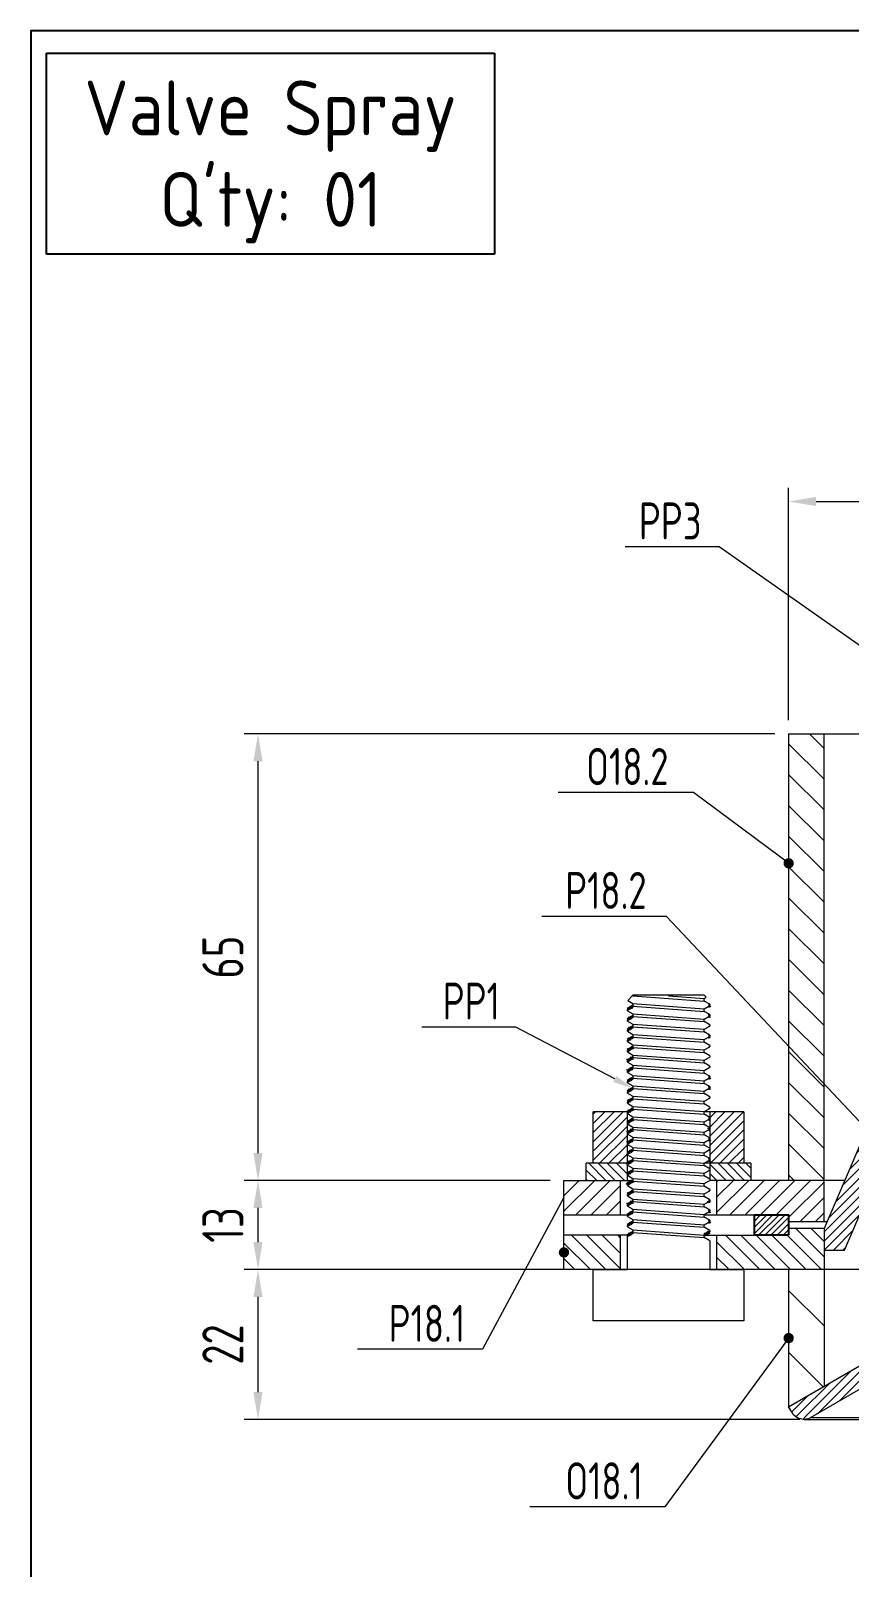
# Model space of a CAD drawing. Header units: millimetres. Extents: x -46397 to 283259, y -8690 to 23983.
# Drawn here: x 184982.5 to 185101.8, y -1427.6 to -1203.5 of the extents above; entities that cross this region are included whole.
import ezdxf
from ezdxf import colors
from ezdxf.entities.mleader import LeaderData, LeaderLine
from ezdxf.math import Vec2, Vec3

# ---------------------------------------------------------------- set-up
doc = ezdxf.new("R2010")
doc.units = ezdxf.units.MM
doc.layers.get('Defpoints').update_dxf_attribs({"lineweight": 0})
for name, color, linetype, lineweight in [('4.KICH THUOC', 3, 'Continuous', 9), ('AM_0', 7, 'Continuous', 50), ('Dtext', 255, 'Continuous', 20), ('mD_HATCH', 8, 'Continuous', 0)]:
    doc.layers.add(name, color=color, linetype=linetype, lineweight=lineweight)
doc.layers.add('DIM', color=8, linetype='Continuous')
doc.styles.add('Chu va so', font='arial.ttf')
doc.styles.add('GHI CHÚ 1', font='isocp_IV25.ttf', dxfattribs={"width": 0.8})
doc.styles.get("Standard").update_dxf_attribs({"font": 'isocp.shx', "width": 0.8})
doc.styles.add('TCVN', font='arial.ttf')
doc.dimstyles.new('1-30SCALE', dxfattribs={"dimtxt": 75, "dimasz": 75, "dimexe": 37.5, "dimexo": 30, "dimgap": 30, "dimtad": 1, "dimtoh": 1, "dimdec": 0, "dimdsep": 46, "dimtxsty": 'GHI CHÚ 1', "dimcen": 0.09, "dimclrd": 256, "dimclre": 256, "dimclrt": 2, "dimadec": 0, "dimazin": 0, "dimtfac": 1, "dimtdec": 0, "dimtofl": 0, "dimtmove": 0, "dimatfit": 3, "dimfxl": 1, "dimlwd": 0, "dimlwe": 0, "dimarcsym": 0})
pattern_1 = [(45, (96231.9705, 239620.679), (-0.673519209, 0.673519209), [])]
pattern_2 = [(135, (-55304.2998, -89971.5617), (-0.673519209, -0.673519209), [])]
pattern_3 = [(45, (-55304.2998, -89971.5617), (-0.673519209, 0.673519209), [])]
pattern_4 = [(135, (-55304.2998, -89971.5617), (-1.122532015, -1.122532015), [])]
pattern_5 = [(45, (-55304.2998, -89971.5617), (-1.122532015, 1.122532015), [])]

# ---------------------------------------------------------------- blocks, each defined once
blk = doc.blocks.new('*D964')
at = {"layer": 'Defpoints', "color": 0, "transparency": 16777216}
for p in [(185015.61, -1384.15), (185100.68, -1384.15, 1.05), (185096.59, -1406.01, 1.05)]:
    blk.add_point(p, dxfattribs=at)
at = {"layer": 'DIM', "linetype": 'Continuous', "lineweight": 0, "transparency": 16777216}
for p, q in [((185098.68, -1384.15), (185013.61, -1384.15)), ((185015.61, -1402.01), (185015.61, -1388.15)), ((185094.59, -1406.01), (185013.61, -1406.01))]:
    blk.add_line(p, q, dxfattribs=at)
at = {"layer": 'DIM', "transparency": 16777216}
for points in [[(185014.94, -1388.15), (185016.27, -1388.15), (185015.61, -1384.15)], [(185014.94, -1402.01), (185016.27, -1402.01), (185015.61, -1406.01)]]:
    blk.add_solid(points, dxfattribs=at)
at = {"layer": 'DIM', "color": 2, "transparency": 16777216, "insert": (185010.49, -1395.08), "char_height": 6, "attachment_point": 5, "rotation": 90, "style": 'GHI CHÚ 1'}
blk.add_mtext('22', dxfattribs=at)
blk = doc.blocks.new('*D965')
at = {"layer": 'Defpoints', "color": 0, "transparency": 16777216}
for p in [(185015.61, -1371.15), (185060.2, -1371.15, 1.05), (185100.68, -1384.15, 1.05)]:
    blk.add_point(p, dxfattribs=at)
at = {"layer": 'DIM', "linetype": 'Continuous', "lineweight": 0, "transparency": 16777216}
for p, q in [((185058.2, -1371.15), (185013.61, -1371.15)), ((185015.61, -1380.15), (185015.61, -1375.15)), ((185098.68, -1384.15), (185013.61, -1384.15))]:
    blk.add_line(p, q, dxfattribs=at)
at = {"layer": 'DIM', "transparency": 16777216}
for points in [[(185014.94, -1375.15), (185016.27, -1375.15), (185015.61, -1371.15)], [(185014.94, -1380.15), (185016.27, -1380.15), (185015.61, -1384.15)]]:
    blk.add_solid(points, dxfattribs=at)
at = {"layer": 'DIM', "color": 2, "transparency": 16777216, "insert": (185010.49, -1377.65), "char_height": 6, "attachment_point": 5, "rotation": 90, "style": 'GHI CHÚ 1'}
blk.add_mtext('13', dxfattribs=at)
blk = doc.blocks.new('*D966')
at = {"layer": 'Defpoints', "color": 0, "transparency": 16777216}
for p in [(185015.61, -1306.01), (185092.95, -1306.01, 1.05), (185060.2, -1371.15, 1.05)]:
    blk.add_point(p, dxfattribs=at)
at = {"layer": 'DIM', "linetype": 'Continuous', "lineweight": 0, "transparency": 16777216}
for p, q in [((185090.95, -1306.01), (185013.61, -1306.01)), ((185015.61, -1367.15), (185015.61, -1310.01)), ((185058.2, -1371.15), (185013.61, -1371.15))]:
    blk.add_line(p, q, dxfattribs=at)
at = {"layer": 'DIM', "transparency": 16777216}
for points in [[(185014.94, -1310.01), (185016.27, -1310.01), (185015.61, -1306.01)], [(185014.94, -1367.15), (185016.27, -1367.15), (185015.61, -1371.15)]]:
    blk.add_solid(points, dxfattribs=at)
at = {"layer": 'DIM', "color": 2, "transparency": 16777216, "insert": (185010.48, -1338.58), "char_height": 6, "attachment_point": 5, "rotation": 90, "style": 'GHI CHÚ 1'}
blk.add_mtext('65', dxfattribs=at)
blk = doc.blocks.new('*D970')
at = {"layer": 'Defpoints', "color": 0, "transparency": 16777216}
for p in [(185129.45, -1272.12), (185129.45, -1288.27, 1.05), (185092.95, -1306.01, 1.05)]:
    blk.add_point(p, dxfattribs=at)
at = {"layer": 'DIM', "linetype": 'Continuous', "lineweight": 0, "transparency": 16777216}
for p, q in [((185092.95, -1304.01), (185092.95, -1270.12)), ((185129.45, -1286.27), (185129.45, -1270.12)), ((185096.95, -1272.12), (185125.45, -1272.12))]:
    blk.add_line(p, q, dxfattribs=at)
at = {"layer": 'DIM', "transparency": 16777216}
for points in [[(185096.95, -1271.45), (185096.95, -1272.79), (185092.95, -1272.12)], [(185125.45, -1271.45), (185125.45, -1272.79), (185129.45, -1272.12)]]:
    blk.add_solid(points, dxfattribs=at)
at = {"layer": 'DIM', "color": 2, "transparency": 16777216, "insert": (185111.2, -1267), "char_height": 6, "attachment_point": 5, "style": 'GHI CHÚ 1'}
blk.add_mtext('38', dxfattribs=at)
blk = doc.blocks.new('_Dot')
at = {"color": 0, "linetype": 'ByBlock', "lineweight": -2}
blk.add_line((-0.5, 0), (-1, 0), dxfattribs=at)
at = {"color": 0, "linetype": 'ByBlock', "const_width": 0.5}
blk.add_lwpolyline([(-0.25, 0, 1), (0.25, 0, 1)], format="xyb", close=True, dxfattribs=at)
blk = doc.blocks.new('*U1827')
at = {"lineweight": 25}
for points in [[(0, 0), (1025.22, 0), (1025.22, 671.58), (0, 671.58)], [(0, 0), (775.17, 0), (775.17, 671.58), (0, 671.58)]]:
    blk.add_lwpolyline(points, close=True, dxfattribs=at)
at = {"layer": 'Dtext', "ltscale": 0.1}
for tag, p, height, style in [('REV_3', (781.77, 252.24), 4.47, 'TCVN'), ('FOR_APPROVAL3', (826.43, 251.93, -0.04), 5.36, 'TCVN'), ('REV_2', (781.77, 235.57), 4.47, 'TCVN'), ('FOR_APPROVAL2', (826.43, 235.26, -0.04), 5.36, 'TCVN'), ('REV_1', (781.77, 218.9), 4.47, 'TCVN'), ('FOR_APPROVAL1', (826.43, 218.59, -0.04), 5.36, 'TCVN'), ('NGUOI_VE', (874.01, 202, -0.04), 5.36, 'TCVN'), ('NGUOI_KIEM_2', (921.36, 202, -0.04), 5.36, 'TCVN'), ('NGUOI_DUYET', (978.56, 202, -0.04), 5.36, 'TCVN'), ('REV_0', (781.77, 202.23), 4.47, 'TCVN'), ('1.1_A4', (981.42, 10.17, -0.04), 5.36, 'Chu va so'), ('A4_A4', (999.25, 10.17, -0.04), 5.36, 'Chu va so'), ('REV.', (1013.94, 10.17, -0.04), 5.36, 'Chu va so')]:
    blk.add_attdef(tag, p, '', height=height, dxfattribs=dict(at, style=style))
for tag, p, height, style, width in [('NGAY_REV03', (793.09, 251.93, -0.04), 4.64, 'TCVN', 0.95), ('NGAY_REV02', (793.09, 235.26, -0.04), 4.64, 'TCVN', 0.95), ('NGAY_REV01', (793.09, 218.59, -0.04), 4.64, 'TCVN', 0.95), ('NGAY_REV0', (793.09, 201.92, -0.04), 4.64, 'TCVN', 0.95), ('DWD.NO', (792.68, 4.35, -0.04), 7.14, 'Chu va so', 0.85)]:
    blk.add_attdef(tag, p, '', height=height, dxfattribs=dict(at, style=style, width=width))
at = {"layer": 'Dtext', "lineweight": 25, "ltscale": 0.1, "style": 'Chu va so'}
for tag, p, height in [('PROJECT_CODE', (844.31, 83.95), 10.72), ('TITLE1', (797.9, 64.02, -0.04), 7.14), ('TITLE2', (797.9, 47.22, -0.04), 7.14), ('TITLE3', (797.9, 30.55, -0.04), 7.14)]:
    blk.add_attdef(tag, p, '', height=height, dxfattribs=at)

msp = doc.modelspace()

# ---------------------------------------------------------------- hatches: boundary and pattern name
at = {"layer": 'mD_HATCH'}
h = msp.add_hatch(dxfattribs=at)
h.set_pattern_fill('ANSI31', color=256, angle=-90, style=0)
h.set_pattern_definition([(315, (96231.9705, 239620.679), (2.24506403, 2.24506403), [])])
h.paths.add_polyline_path([(185098.11, -1306.01), (185092.95, -1306.01), (185092.95, -1371.15), (185098.11, -1371.15)])
h = msp.add_hatch(dxfattribs=at)
h.set_pattern_fill('ANSI31', color=256, scale=0.3, style=0)
h.set_pattern_definition(pattern_1)
h.paths.add_polyline_path([(185108.38, -1354.15), (185098.11, -1378.15), (185098.11, -1381.3), (185101.11, -1381.3), (185111.45, -1357.15), (185111.45, -1354.15)], flags=0)
h = msp.add_hatch(dxfattribs=at)
h.set_pattern_fill('ANSI31', color=256, scale=0.3, style=0)
h.set_pattern_definition(pattern_3)
h.paths.add_polyline_path([(185069.45, -1368.65), (185064.48, -1368.65), (185064.48, -1361.15), (185069.45, -1361.15)], flags=0)
h = msp.add_hatch(dxfattribs=at)
h.set_pattern_fill('ANSI31', color=256, scale=0.3, style=0)
h.set_pattern_definition(pattern_3)
h.paths.add_polyline_path([(185081.45, -1361.15), (185086.42, -1361.15), (185086.42, -1368.65), (185081.45, -1368.65)], flags=0)
h = msp.add_hatch(dxfattribs=at)
h.set_pattern_fill('ANSI31', color=256, scale=0.3, angle=90, style=0)
h.set_pattern_definition(pattern_2)
h.paths.add_polyline_path([(185069.45, -1371.15), (185063.45, -1371.15), (185063.45, -1368.65), (185069.45, -1368.65)], flags=0)
h = msp.add_hatch(dxfattribs=at)
h.set_pattern_fill('ANSI31', color=256, scale=0.3, angle=90, style=0)
h.set_pattern_definition(pattern_2)
h.paths.add_polyline_path([(185081.45, -1368.65), (185087.45, -1368.65), (185087.45, -1371.15), (185081.45, -1371.15)], flags=0)
h = msp.add_hatch(dxfattribs=at)
h.set_pattern_fill('ANSI31', color=256, scale=0.5, style=0)
h.set_pattern_definition(pattern_5)
h.paths.add_polyline_path([(185068.45, -1376.15), (185060.2, -1376.15), (185060.2, -1371.15), (185068.45, -1371.15)], flags=0)
h = msp.add_hatch(dxfattribs=at)
h.set_pattern_fill('ANSI31', color=256, scale=0.5, style=0)
h.set_pattern_definition(pattern_5)
h.paths.add_polyline_path([(185082.45, -1376.15), (185082.45, -1371.15), (185098.11, -1371.15), (185098.11, -1377.15), (185092.95, -1377.15), (185092.95, -1376.15)], flags=0)
h = msp.add_hatch(dxfattribs=at)
h.set_pattern_fill('ANSI31', color=256, scale=0.5, angle=90, style=0)
h.set_pattern_definition(pattern_4)
h.paths.add_polyline_path([(185082.45, -1384.15), (185082.45, -1379.15), (185092.95, -1379.15), (185092.95, -1378.15), (185098.11, -1378.15), (185098.11, -1384.15)], flags=0)
h = msp.add_hatch(dxfattribs=at)
h.set_pattern_fill('ANSI31', color=256, scale=0.2, style=0)
h.set_pattern_definition([(45, (-55304.29976, -89971.5617), (-0.449012806, 0.449012806), [])])
h.paths.add_polyline_path([(185092.95, -1379.15), (185087.95, -1379.15), (185087.95, -1376.15), (185092.95, -1376.15)], flags=0)
h = msp.add_hatch(dxfattribs=at)
h.set_pattern_fill('ANSI31', color=256, scale=0.5, angle=90, style=0)
h.set_pattern_definition(pattern_4)
h.paths.add_polyline_path([(185068.45, -1384.15), (185060.2, -1384.15), (185060.2, -1379.15), (185068.45, -1379.15)], flags=0)
h = msp.add_hatch(dxfattribs=at)
h.set_pattern_fill('ANSI31', color=256, scale=2, angle=-90, style=0)
h.set_pattern_definition([(315, (184662.1086, -839.6237), (4.49013, 4.49013), [])])
h.paths.add_polyline_path([(185098.11, -1401.17), (185098.11, -1384.15), (185092.95, -1384.15), (185092.95, -1404.15)], flags=0)
h = msp.add_hatch(dxfattribs=at)
h.set_pattern_fill('ANSI31', color=256, scale=0.3, style=0)
h.set_pattern_definition(pattern_1)
edge = h.paths.add_edge_path()
edge.add_line((185135.95, -1393.01), (185140.66, -1393.01))
edge.add_line((185140.66, -1393.01), (185162.72, -1405.74))
edge.add_arc((185163.72, -1404.01), 2, 240, 330)
edge.add_line((185165.45, -1405.01), (185165.95, -1404.15))
edge.add_line((185165.95, -1404.15), (185141.47, -1390.01))
edge.add_line((185141.47, -1390.01), (185135.95, -1390.01))
edge.add_line((185135.95, -1390.01), (185135.95, -1393.01))
edge = h.paths.add_edge_path()
edge.add_line((185122.95, -1393.01), (185118.23, -1393.01))
edge.add_line((185118.23, -1393.01), (185096.18, -1405.74))
edge.add_arc((185095.18, -1404.01), 2, 210, 300, ccw=False)
edge.add_line((185093.45, -1405.01), (185092.95, -1404.15))
edge.add_line((185092.95, -1404.15), (185117.43, -1390.01))
edge.add_line((185117.43, -1390.01), (185122.95, -1390.01))
edge.add_line((185122.95, -1390.01), (185122.95, -1393.01))

# ---------------------------------------------------------------- linework, layer by layer
at = {"color": 7, "linetype": 'Continuous', "lineweight": 0}
for p, q in [((185069.45, -1368.65, -3.26), (185064.48, -1368.65, -3.26)), ((185092.95, -1377.15, -3.26), (185092.95, -1376.15, -3.26)), ((185092.95, -1379.15, -3.26), (185092.95, -1378.15, -3.26)), ((185064.48, -1384.15, -3.26), (185069.45, -1384.15, -3.26)), ((185081.45, -1384.15, -3.26), (185086.42, -1384.15, -3.26))]:
    msp.add_line(p, q, dxfattribs=at)
at = {"color": 2, "linetype": 'Continuous', "lineweight": 0}
for p, q in [((185095.18, -1406.01, -3.26), (185163.72, -1406.01, -3.26)), ((185096.18, -1405.74, -3.26), (185162.72, -1405.74, -3.26))]:
    msp.add_line(p, q, dxfattribs=at)
at = {"color": 6, "linetype": 'Continuous', "lineweight": 25, "elevation": -3.26}
msp.add_lwpolyline([(185092.95, -1379.15), (185087.95, -1379.15), (185087.95, -1376.15), (185092.95, -1376.15)], close=True, dxfattribs=at)
at = {"layer": 'AM_0', "color": 3, "lineweight": 18}
for p, q in [((185092.95, -1306.01, -3.26), (185092.95, -1371.15, -3.26)), ((185092.95, -1306.01, -3.26), (185165.95, -1306.01, -3.26)), ((185098.11, -1377.15, -3.26), (185098.11, -1306.01, -3.26)), ((185070.26, -1344.15, -3.26), (185069.49, -1344.92, -3.26)), ((185080.64, -1344.15, -3.26), (185070.26, -1344.15, -3.26)), ((185080.64, -1344.15, -3.26), (185080.93, -1344.44, -3.26)), ((185080.64, -1344.61, -3.26), (185080.93, -1344.44, -3.26)), ((185080.64, -1344.99, -3.26), (185080.64, -1344.61, -3.26)), ((185070.26, -1345.74, -3.26), (185069.45, -1346.21, -3.26)), ((185069.5, -1346.19, -3.26), (185069.45, -1346.21, -3.26)), ((185069.45, -1346.4, -3.26), (185069.45, -1346.21, -3.26)), ((185069.45, -1346.4, -3.26), (185070.26, -1346.86, -3.26)), ((185069.49, -1344.92, -3.26), (185070.26, -1345.36, -3.26)), ((185070.26, -1345.36, -3.26), (185070.26, -1345.74, -3.26)), ((185070.26, -1346.86, -3.26), (185070.26, -1347.24, -3.26)), ((185081.45, -1345.46, -3.26), (185080.64, -1344.99, -3.26)), ((185080.64, -1346.11, -3.26), (185081.45, -1345.65, -3.26)), ((185080.64, -1346.49, -3.26), (185080.64, -1346.11, -3.26)), ((185081.45, -1346.96, -3.26), (185080.64, -1346.49, -3.26)), ((185081.45, -1345.46, -3.26), (185081.45, -1345.65, -3.26)), ((185070.26, -1347.24, -3.26), (185069.45, -1347.71, -3.26)), ((185069.49, -1347.69, -3.26), (185069.45, -1347.71, -3.26)), ((185069.45, -1347.9, -3.26), (185069.45, -1347.71, -3.26)), ((185069.45, -1347.9, -3.26), (185070.26, -1348.36, -3.26)), ((185070.26, -1348.74, -3.26), (185069.45, -1349.21, -3.26)), ((185069.5, -1349.19, -3.26), (185069.45, -1349.21, -3.26)), ((185070.26, -1348.36, -3.26), (185070.26, -1348.74, -3.26)), ((185080.64, -1347.61, -3.26), (185081.45, -1347.15, -3.26)), ((185080.64, -1347.99, -3.26), (185080.64, -1347.61, -3.26)), ((185081.45, -1348.46, -3.26), (185080.64, -1347.99, -3.26)), ((185080.64, -1349.11, -3.26), (185081.45, -1348.65, -3.26)), ((185080.64, -1349.49, -3.26), (185080.64, -1349.11, -3.26)), ((185081.45, -1348.65, -3.26), (185081.27, -1348.7, -3.26)), ((185081.45, -1346.96, -3.26), (185081.45, -1347.15, -3.26)), ((185081.45, -1348.46, -3.26), (185081.45, -1348.65, -3.26)), ((185069.45, -1349.4, -3.26), (185069.45, -1349.21, -3.26)), ((185069.45, -1349.4, -3.26), (185070.26, -1349.86, -3.26)), ((185070.26, -1350.24, -3.26), (185069.45, -1350.71, -3.26)), ((185069.48, -1350.69, -3.26), (185069.45, -1350.71, -3.26)), ((185069.45, -1350.9, -3.26), (185069.45, -1350.71, -3.26)), ((185069.45, -1350.9, -3.26), (185070.26, -1351.36, -3.26)), ((185070.26, -1349.86, -3.26), (185070.26, -1350.24, -3.26)), ((185070.26, -1351.36, -3.26), (185070.26, -1351.74, -3.26)), ((185081.45, -1349.96, -3.26), (185080.64, -1349.49, -3.26)), ((185080.64, -1350.61, -3.26), (185081.45, -1350.15, -3.26)), ((185080.64, -1350.99, -3.26), (185080.64, -1350.61, -3.26)), ((185081.45, -1351.46, -3.26), (185080.64, -1350.99, -3.26)), ((185081.45, -1349.96, -3.26), (185081.45, -1350.15, -3.26)), ((185070.26, -1351.74, -3.26), (185069.45, -1352.21, -3.26)), ((185069.47, -1352.19, -3.26), (185069.45, -1352.21, -3.26)), ((185069.45, -1352.4, -3.26), (185069.45, -1352.21, -3.26)), ((185069.45, -1352.4, -3.26), (185070.26, -1352.86, -3.26)), ((185070.26, -1353.24, -3.26), (185069.45, -1353.71, -3.26)), ((185070.26, -1352.86, -3.26), (185070.26, -1353.24, -3.26)), ((185080.64, -1352.11, -3.26), (185081.45, -1351.65, -3.26)), ((185080.64, -1352.49, -3.26), (185080.64, -1352.11, -3.26)), ((185081.45, -1352.96, -3.26), (185080.64, -1352.49, -3.26)), ((185080.64, -1353.61, -3.26), (185081.45, -1353.15, -3.26)), ((185080.64, -1353.99, -3.26), (185080.64, -1353.61, -3.26)), ((185081.45, -1351.65, -3.26), (185081.26, -1351.7, -3.26)), ((185081.45, -1351.46, -3.26), (185081.45, -1351.65, -3.26)), ((185081.45, -1352.96, -3.26), (185081.45, -1353.15, -3.26)), ((185069.49, -1353.69, -3.26), (185069.45, -1353.71, -3.26)), ((185069.45, -1353.9, -3.26), (185069.45, -1353.71, -3.26)), ((185069.45, -1353.9, -3.26), (185070.26, -1354.36, -3.26)), ((185070.26, -1354.74, -3.26), (185069.45, -1355.21, -3.26)), ((185069.49, -1355.19, -3.26), (185069.45, -1355.21, -3.26)), ((185069.45, -1355.4, -3.26), (185069.45, -1355.21, -3.26)), ((185069.45, -1355.4, -3.26), (185070.26, -1355.86, -3.26)), ((185070.26, -1354.36, -3.26), (185070.26, -1354.74, -3.26)), ((185070.26, -1355.86, -3.26), (185070.26, -1356.24, -3.26)), ((185081.45, -1354.46, -3.26), (185080.64, -1353.99, -3.26)), ((185080.64, -1355.11, -3.26), (185081.45, -1354.65, -3.26)), ((185080.64, -1355.49, -3.26), (185080.64, -1355.11, -3.26)), ((185081.45, -1355.96, -3.26), (185080.64, -1355.49, -3.26)), ((185081.45, -1354.65, -3.26), (185081.3, -1354.7, -3.26)), ((185081.45, -1354.46, -3.26), (185081.45, -1354.65, -3.26)), ((185108.38, -1354.15, -3.26), (185098.11, -1378.15, -3.26)), ((185070.26, -1356.24, -3.26), (185069.45, -1356.71, -3.26)), ((185069.5, -1356.69, -3.26), (185069.45, -1356.71, -3.26)), ((185069.45, -1356.9, -3.26), (185069.45, -1356.71, -3.26)), ((185069.45, -1356.9, -3.26), (185070.26, -1357.36, -3.26)), ((185070.26, -1357.74, -3.26), (185069.45, -1358.21, -3.26)), ((185070.26, -1357.36, -3.26), (185070.26, -1357.74, -3.26)), ((185080.64, -1356.61, -3.26), (185081.45, -1356.15, -3.26)), ((185080.64, -1356.99, -3.26), (185080.64, -1356.61, -3.26)), ((185081.45, -1357.46, -3.26), (185080.64, -1356.99, -3.26)), ((185080.64, -1358.11, -3.26), (185081.45, -1357.65, -3.26)), ((185080.64, -1358.49, -3.26), (185080.64, -1358.11, -3.26)), ((185081.45, -1355.96, -3.26), (185081.45, -1356.15, -3.26)), ((185081.45, -1357.46, -3.26), (185081.45, -1357.65, -3.26)), ((185101.11, -1381.3, -3.26), (185111.45, -1357.15, -3.26)), ((185069.48, -1358.19, -3.26), (185069.45, -1358.21, -3.26)), ((185069.45, -1358.4, -3.26), (185069.45, -1358.21, -3.26)), ((185069.45, -1358.4, -3.26), (185070.26, -1358.86, -3.26)), ((185070.26, -1359.24, -3.26), (185069.45, -1359.71, -3.26)), ((185069.49, -1359.69, -3.26), (185069.45, -1359.71, -3.26)), ((185069.45, -1359.9, -3.26), (185069.45, -1359.71, -3.26)), ((185069.45, -1359.9, -3.26), (185070.26, -1360.36, -3.26)), ((185070.26, -1358.86, -3.26), (185070.26, -1359.24, -3.26)), ((185070.26, -1360.36, -3.26), (185070.26, -1360.74, -3.26)), ((185081.45, -1358.96, -3.26), (185080.64, -1358.49, -3.26)), ((185080.64, -1359.61, -3.26), (185081.45, -1359.15, -3.26)), ((185080.64, -1359.99, -3.26), (185080.64, -1359.61, -3.26)), ((185081.45, -1360.46, -3.26), (185080.64, -1359.99, -3.26)), ((185081.45, -1359.15, -3.26), (185081.28, -1359.2, -3.26)), ((185081.45, -1358.96, -3.26), (185081.45, -1359.15, -3.26)), ((185064.48, -1368.65, -3.26), (185064.48, -1361.15, -3.26)), ((185069.52, -1361.15, -3.26), (185064.48, -1361.15, -3.26)), ((185070.26, -1360.74, -3.26), (185069.45, -1361.21, -3.26)), ((185069.45, -1371.15, -3.26), (185069.45, -1361.15, -3.26)), ((185069.49, -1361.19, -3.26), (185069.45, -1361.21, -3.26)), ((185069.45, -1361.4, -3.26), (185070.26, -1361.86, -3.26)), ((185070.26, -1362.24, -3.26), (185069.45, -1362.71, -3.26)), ((185070.26, -1361.86, -3.26), (185070.26, -1362.24, -3.26)), ((185080.64, -1361.11, -3.26), (185081.45, -1360.65, -3.26)), ((185080.64, -1361.49, -3.26), (185080.64, -1361.11, -3.26)), ((185081.45, -1361.96, -3.26), (185080.64, -1361.49, -3.26)), ((185080.64, -1362.61, -3.26), (185081.45, -1362.15, -3.26)), ((185080.64, -1362.99, -3.26), (185080.64, -1362.61, -3.26)), ((185086.42, -1361.15, -3.26), (185080.69, -1361.15, -3.26)), ((185081.45, -1360.65, -3.26), (185081.29, -1360.7, -3.26)), ((185081.45, -1360.46, -3.26), (185081.45, -1360.65, -3.26)), ((185081.45, -1361.15, -3.26), (185081.45, -1371.15, -3.26)), ((185086.42, -1361.15, -3.26), (185086.42, -1368.65, -3.26)), ((185069.47, -1362.69, -3.26), (185069.45, -1362.71, -3.26)), ((185069.45, -1362.9, -3.26), (185070.26, -1363.36, -3.26)), ((185070.26, -1363.74, -3.26), (185069.45, -1364.21, -3.26)), ((185069.5, -1364.19, -3.26), (185069.45, -1364.21, -3.26)), ((185069.45, -1364.4, -3.26), (185070.26, -1364.86, -3.26)), ((185070.26, -1363.36, -3.26), (185070.26, -1363.74, -3.26)), ((185070.26, -1364.86, -3.26), (185070.26, -1365.24, -3.26)), ((185081.45, -1363.46, -3.26), (185080.64, -1362.99, -3.26)), ((185080.64, -1364.11, -3.26), (185081.45, -1363.65, -3.26)), ((185080.64, -1364.49, -3.26), (185080.64, -1364.11, -3.26)), ((185081.45, -1364.96, -3.26), (185080.64, -1364.49, -3.26)), ((185070.26, -1365.24, -3.26), (185069.45, -1365.71, -3.26)), ((185069.49, -1365.69, -3.26), (185069.45, -1365.71, -3.26)), ((185069.45, -1365.9, -3.26), (185070.26, -1366.36, -3.26)), ((185070.26, -1366.74, -3.26), (185069.45, -1367.21, -3.26)), ((185070.26, -1366.36, -3.26), (185070.26, -1366.74, -3.26)), ((185080.64, -1365.61, -3.26), (185081.45, -1365.15, -3.26)), ((185080.64, -1365.99, -3.26), (185080.64, -1365.61, -3.26)), ((185081.45, -1366.46, -3.26), (185080.64, -1365.99, -3.26)), ((185080.64, -1367.11, -3.26), (185081.45, -1366.65, -3.26)), ((185080.64, -1367.49, -3.26), (185080.64, -1367.11, -3.26)), ((185081.45, -1366.65, -3.26), (185081.29, -1366.7, -3.26)), ((185063.45, -1371.15, -3.26), (185063.45, -1368.65, -3.26)), ((185069.52, -1368.65, -3.26), (185063.45, -1368.65, -3.26)), ((185069.5, -1367.19, -3.26), (185069.45, -1367.21, -3.26)), ((185069.45, -1367.4, -3.26), (185070.26, -1367.86, -3.26)), ((185070.26, -1368.24, -3.26), (185069.45, -1368.71, -3.26)), ((185069.48, -1368.69, -3.26), (185069.45, -1368.71, -3.26)), ((185069.45, -1368.9, -3.26), (185070.26, -1369.36, -3.26)), ((185070.26, -1367.86, -3.26), (185070.26, -1368.24, -3.26)), ((185070.26, -1369.36, -3.26), (185070.26, -1369.74, -3.26)), ((185081.45, -1367.96, -3.26), (185080.64, -1367.49, -3.26)), ((185080.64, -1368.61, -3.26), (185081.45, -1368.15, -3.26)), ((185080.64, -1368.99, -3.26), (185080.64, -1368.61, -3.26)), ((185081.45, -1369.46, -3.26), (185080.64, -1368.99, -3.26)), ((185087.45, -1368.65, -3.26), (185080.69, -1368.65, -3.26)), ((185087.45, -1368.65, -3.26), (185087.45, -1371.15, -3.26)), ((185060.2, -1371.15, -3.26), (185070.22, -1371.15, -3.26)), ((185060.2, -1376.15, -3.26), (185060.2, -1371.15, -3.26)), ((185068.45, -1376.15, -3.26), (185068.45, -1371.15, -3.26)), ((185070.26, -1369.74, -3.26), (185069.45, -1370.21, -3.26)), ((185069.48, -1370.19, -3.26), (185069.45, -1370.21, -3.26)), ((185069.45, -1370.4, -3.26), (185070.26, -1370.86, -3.26)), ((185070.26, -1371.24, -3.26), (185069.45, -1371.71, -3.26)), ((185070.26, -1370.86, -3.26), (185070.26, -1371.24, -3.26)), ((185080.64, -1370.11, -3.26), (185081.45, -1369.65, -3.26)), ((185080.64, -1370.49, -3.26), (185080.64, -1370.11, -3.26)), ((185081.45, -1370.96, -3.26), (185080.64, -1370.49, -3.26)), ((185080.64, -1371.61, -3.26), (185081.45, -1371.15, -3.26)), ((185081.45, -1369.65, -3.26), (185081.26, -1369.7, -3.26)), ((185101.1, -1371.15, -3.26), (185081.45, -1371.15, -3.26)), ((185082.45, -1371.15, -3.26), (185082.45, -1376.15, -3.26)), ((185069.45, -1371.9, -3.26), (185069.45, -1371.71, -3.26)), ((185069.45, -1371.9, -3.26), (185070.26, -1372.36, -3.26)), ((185070.26, -1372.74, -3.26), (185069.45, -1373.21, -3.26)), ((185069.49, -1373.19, -3.26), (185069.45, -1373.21, -3.26)), ((185069.45, -1373.4, -3.26), (185069.45, -1373.21, -3.26)), ((185069.45, -1373.4, -3.26), (185070.26, -1373.86, -3.26)), ((185070.26, -1372.36, -3.26), (185070.26, -1372.74, -3.26)), ((185080.64, -1371.99, -3.26), (185080.64, -1371.61, -3.26)), ((185081.45, -1372.46, -3.26), (185080.64, -1371.99, -3.26)), ((185080.64, -1373.11, -3.26), (185081.45, -1372.65, -3.26)), ((185080.64, -1373.49, -3.26), (185080.64, -1373.11, -3.26)), ((185081.45, -1373.96, -3.26), (185080.64, -1373.49, -3.26)), ((185081.45, -1372.65, -3.26), (185081.29, -1372.7, -3.26)), ((185081.45, -1372.46, -3.26), (185081.45, -1372.65, -3.26)), ((185070.26, -1374.24, -3.26), (185069.45, -1374.71, -3.26)), ((185069.5, -1374.69, -3.26), (185069.45, -1374.71, -3.26)), ((185069.45, -1374.9, -3.26), (185069.45, -1374.71, -3.26)), ((185069.45, -1374.9, -3.26), (185070.26, -1375.36, -3.26)), ((185070.26, -1375.74, -3.26), (185069.45, -1376.21, -3.26)), ((185070.26, -1373.86, -3.26), (185070.26, -1374.24, -3.26)), ((185070.26, -1375.36, -3.26), (185070.26, -1375.74, -3.26)), ((185080.64, -1374.61, -3.26), (185081.45, -1374.15, -3.26)), ((185080.64, -1374.99, -3.26), (185080.64, -1374.61, -3.26)), ((185081.45, -1375.46, -3.26), (185080.64, -1374.99, -3.26)), ((185080.64, -1376.11, -3.26), (185081.45, -1375.65, -3.26)), ((185081.45, -1373.96, -3.26), (185081.45, -1374.15, -3.26)), ((185081.45, -1375.46, -3.26), (185081.45, -1375.65, -3.26)), ((185060.2, -1376.15, -3.26), (185069.54, -1376.15, -3.26)), ((185069.48, -1376.19, -3.26), (185069.45, -1376.21, -3.26)), ((185069.45, -1376.4, -3.26), (185069.45, -1376.21, -3.26)), ((185069.45, -1376.4, -3.26), (185070.26, -1376.86, -3.26)), ((185070.26, -1377.24, -3.26), (185069.45, -1377.71, -3.26)), ((185069.49, -1377.69, -3.26), (185069.45, -1377.71, -3.26)), ((185069.45, -1377.9, -3.26), (185069.45, -1377.71, -3.26)), ((185069.45, -1377.9, -3.26), (185070.26, -1378.36, -3.26)), ((185070.26, -1376.86, -3.26), (185070.26, -1377.24, -3.26)), ((185080.64, -1376.49, -3.26), (185080.64, -1376.11, -3.26)), ((185081.45, -1376.96, -3.26), (185080.64, -1376.49, -3.26)), ((185080.64, -1377.61, -3.26), (185081.45, -1377.15, -3.26)), ((185080.64, -1377.99, -3.26), (185080.64, -1377.61, -3.26)), ((185081.45, -1378.46, -3.26), (185080.64, -1377.99, -3.26)), ((185080.68, -1376.15, -3.26), (185092.95, -1376.15, -3.26)), ((185081.45, -1376.96, -3.26), (185081.45, -1377.15, -3.26)), ((185092.95, -1377.15, -3.26), (185098.54, -1377.15, -3.26)), ((185098.11, -1378.15, -3.26), (185092.95, -1378.15, -3.26)), ((185098.11, -1378.15, -3.26), (185098.11, -1401.17, -3.26)), ((185069.51, -1379.15, -3.26), (185060.2, -1379.15, -3.26)), ((185060.2, -1384.15, -3.26), (185060.2, -1379.15, -3.26)), ((185068.45, -1384.15, -3.26), (185068.45, -1379.15, -3.26)), ((185070.26, -1378.74, -3.26), (185069.45, -1379.21, -3.26)), ((185069.5, -1379.19, -3.26), (185069.45, -1379.21, -3.26)), ((185069.45, -1384.15, -3.26), (185069.45, -1379.21, -3.26)), ((185070.26, -1378.36, -3.26), (185070.26, -1378.74, -3.26)), ((185080.64, -1379.11, -3.26), (185081.45, -1378.65, -3.26)), ((185080.64, -1379.49, -3.26), (185080.64, -1379.11, -3.26)), ((185081.45, -1379.96, -3.26), (185080.64, -1379.49, -3.26)), ((185080.68, -1379.15, -3.26), (185092.95, -1379.15, -3.26)), ((185081.45, -1378.65, -3.26), (185081.41, -1378.66, -3.26)), ((185081.45, -1378.46, -3.26), (185081.45, -1378.65, -3.26)), ((185081.45, -1379.96, -3.26), (185081.45, -1384.15, -3.26)), ((185082.45, -1379.15, -3.26), (185082.45, -1384.15, -3.26)), ((185098.11, -1381.3, -3.26), (185101.11, -1381.3, -3.26)), ((185123.45, -1384.15, -3.26), (185060.2, -1384.15, -3.26)), ((185092.95, -1384.15, -3.26), (185092.95, -1404.15, -3.26))]:
    msp.add_line(p, q, dxfattribs=at)
at = {"layer": 'AM_0', "color": 251, "lineweight": 0}
for p, q in [((185070.26, -1344.24, -3.26), (185080.64, -1344.99, -3.26)), ((185075.45, -1344.24, -3.26), (185080.64, -1344.61, -3.26)), ((185070.26, -1345.36, -3.26), (185080.64, -1346.11, -3.26)), ((185070.26, -1345.74, -3.26), (185080.64, -1346.49, -3.26)), ((185070.26, -1346.86, -3.26), (185080.64, -1347.61, -3.26)), ((185070.26, -1347.24, -3.26), (185080.64, -1347.99, -3.26)), ((185070.26, -1348.36, -3.26), (185080.64, -1349.11, -3.26)), ((185070.26, -1348.74, -3.26), (185080.64, -1349.49, -3.26)), ((185070.26, -1349.86, -3.26), (185080.64, -1350.61, -3.26)), ((185070.26, -1350.24, -3.26), (185080.64, -1350.99, -3.26)), ((185070.26, -1351.36, -3.26), (185080.64, -1352.11, -3.26)), ((185070.26, -1351.74, -3.26), (185080.64, -1352.49, -3.26)), ((185070.26, -1352.86, -3.26), (185080.64, -1353.61, -3.26)), ((185070.26, -1353.24, -3.26), (185080.64, -1353.99, -3.26)), ((185070.26, -1354.36, -3.26), (185080.64, -1355.11, -3.26)), ((185070.26, -1354.74, -3.26), (185080.64, -1355.49, -3.26)), ((185070.26, -1355.86, -3.26), (185080.64, -1356.61, -3.26)), ((185070.26, -1356.24, -3.26), (185080.64, -1356.99, -3.26)), ((185070.26, -1357.36, -3.26), (185080.64, -1358.11, -3.26)), ((185070.26, -1357.74, -3.26), (185080.64, -1358.49, -3.26)), ((185070.26, -1358.86, -3.26), (185080.64, -1359.61, -3.26)), ((185070.26, -1359.24, -3.26), (185080.64, -1359.99, -3.26)), ((185070.26, -1360.36, -3.26), (185080.64, -1361.11, -3.26)), ((185070.26, -1360.74, -3.26), (185080.64, -1361.49, -3.26)), ((185070.26, -1361.86, -3.26), (185080.64, -1362.61, -3.26)), ((185070.26, -1362.24, -3.26), (185080.64, -1362.99, -3.26)), ((185070.26, -1363.36, -3.26), (185080.64, -1364.11, -3.26)), ((185070.26, -1363.74, -3.26), (185080.64, -1364.49, -3.26)), ((185070.26, -1364.86, -3.26), (185080.64, -1365.61, -3.26)), ((185070.26, -1365.24, -3.26), (185080.64, -1365.99, -3.26)), ((185070.26, -1366.36, -3.26), (185080.64, -1367.11, -3.26)), ((185070.26, -1366.74, -3.26), (185080.64, -1367.49, -3.26)), ((185070.26, -1367.86, -3.26), (185080.64, -1368.61, -3.26)), ((185070.26, -1368.24, -3.26), (185080.64, -1368.99, -3.26)), ((185070.26, -1369.36, -3.26), (185080.64, -1370.11, -3.26)), ((185070.26, -1369.74, -3.26), (185080.64, -1370.49, -3.26)), ((185070.26, -1370.86, -3.26), (185080.64, -1371.61, -3.26)), ((185070.26, -1371.24, -3.26), (185080.64, -1371.99, -3.26)), ((185070.26, -1372.36, -3.26), (185080.64, -1373.11, -3.26)), ((185070.26, -1372.74, -3.26), (185080.64, -1373.49, -3.26)), ((185070.26, -1373.86, -3.26), (185080.64, -1374.61, -3.26)), ((185070.26, -1374.24, -3.26), (185080.64, -1374.99, -3.26)), ((185070.26, -1375.36, -3.26), (185080.64, -1376.11, -3.26)), ((185070.26, -1375.74, -3.26), (185080.64, -1376.49, -3.26)), ((185070.26, -1376.86, -3.26), (185080.64, -1377.61, -3.26)), ((185070.26, -1377.24, -3.26), (185080.64, -1377.99, -3.26)), ((185070.26, -1378.36, -3.26), (185080.64, -1379.11, -3.26)), ((185070.26, -1378.74, -3.26), (185080.64, -1379.49, -3.26))]:
    msp.add_line(p, q, dxfattribs=at)
at = {"layer": 'AM_0', "color": 3, "lineweight": 18, "elevation": -3.26}
msp.add_lwpolyline([(185086.42, -1384.15), (185086.42, -1391.65), (185064.48, -1391.65), (185064.48, -1384.15)], dxfattribs=at)
at = {"layer": 'AM_0', "color": 2, "lineweight": 18, "elevation": -3.26}
msp.add_lwpolyline([(185122.95, -1393.01), (185118.23, -1393.01), (185096.18, -1405.74, -0.414214), (185093.45, -1405.01), (185092.95, -1404.15), (185117.43, -1390.01), (185122.95, -1390.01)], format="xyb", close=True, dxfattribs=at)
at = {"layer": 'AM_0', "color": 3}
for points, knots in [([(185069.46, -1346.19, -3.26), (185069.6, -1346.11, -3.26), (185069.86, -1345.96, -3.26), (185070.13, -1345.81, -3.26), (185070.26, -1345.73, -3.26)], [0, 0, 0, 0, 0.50939, 1, 1, 1, 1]), ([(185081.45, -1345.65, -3.26), (185081.44, -1345.66, -3.26), (185081.44, -1345.67, -3.26), (185081.31, -1345.69, -3.26), (185081.27, -1345.7, -3.26)], [0, 0, 0, 0, 0.709693, 1, 1, 1, 1]), ([(185069.46, -1347.69, -3.26), (185069.6, -1347.61, -3.26), (185069.86, -1347.46, -3.26), (185070.13, -1347.31, -3.26), (185070.26, -1347.23, -3.26)], [0, 0, 0, 0, 0.5093899, 1, 1, 1, 1]), ([(185069.46, -1349.19, -3.26), (185069.6, -1349.11, -3.26), (185069.86, -1348.96, -3.26), (185070.13, -1348.81, -3.26), (185070.26, -1348.73, -3.26)], [0, 0, 0, 0, 0.5093899, 1, 1, 1, 1]), ([(185081.45, -1347.15, -3.26), (185081.44, -1347.16, -3.26), (185081.43, -1347.17, -3.26), (185081.32, -1347.19, -3.26), (185081.28, -1347.2, -3.26)], [0, 0, 0, 0, 0.709971, 1, 1, 1, 1]), ([(185069.46, -1350.69, -3.26), (185069.6, -1350.61, -3.26), (185069.86, -1350.46, -3.26), (185070.13, -1350.31, -3.26), (185070.26, -1350.23, -3.26)], [0, 0, 0, 0, 0.50939, 1, 1, 1, 1]), ([(185081.45, -1350.15, -3.26), (185081.44, -1350.16, -3.26), (185081.44, -1350.18, -3.26), (185081.3, -1350.2, -3.26), (185081.29, -1350.2, -3.26)], [0, 0, 0, 0, 0.9454322, 1, 1, 1, 1]), ([(185069.46, -1352.19, -3.26), (185069.6, -1352.11, -3.26), (185069.86, -1351.96, -3.26), (185070.13, -1351.81, -3.26), (185070.26, -1351.73, -3.26)], [0, 0, 0, 0, 0.5093899, 1, 1, 1, 1]), ([(185069.46, -1353.69, -3.26), (185069.6, -1353.61, -3.26), (185069.86, -1353.46, -3.26), (185070.13, -1353.31, -3.26), (185070.26, -1353.23, -3.26)], [0, 0, 0, 0, 0.5093899, 1, 1, 1, 1]), ([(185069.46, -1355.19, -3.26), (185069.6, -1355.11, -3.26), (185069.86, -1354.96, -3.26), (185070.13, -1354.81, -3.26), (185070.26, -1354.73, -3.26)], [0, 0, 0, 0, 0.50939, 1, 1, 1, 1]), ([(185069.46, -1356.69, -3.26), (185069.6, -1356.61, -3.26), (185069.86, -1356.46, -3.26), (185070.13, -1356.31, -3.26), (185070.26, -1356.23, -3.26)], [0, 0, 0, 0, 0.50939, 1, 1, 1, 1]), ([(185069.46, -1358.19, -3.26), (185069.6, -1358.11, -3.26), (185069.86, -1357.96, -3.26), (185070.13, -1357.81, -3.26), (185070.26, -1357.73, -3.26)], [0, 0, 0, 0, 0.50939, 1, 1, 1, 1]), ([(185081.45, -1357.65, -3.26), (185081.44, -1357.66, -3.26), (185081.43, -1357.68, -3.26), (185081.31, -1357.69, -3.26), (185081.28, -1357.7, -3.26)], [0, 0, 0, 0, 0.805653, 1, 1, 1, 1]), ([(185081.45, -1356.15, -3.26), (185081.44, -1356.16, -3.26), (185081.44, -1356.18, -3.26), (185081.3, -1356.2, -3.26), (185081.29, -1356.2, -3.26)], [0, 0, 0, 0, 0.901765, 1, 1, 1, 1]), ([(185069.46, -1359.69, -3.26), (185069.6, -1359.61, -3.26), (185069.86, -1359.46, -3.26), (185070.13, -1359.31, -3.26), (185070.26, -1359.23, -3.26)], [0, 0, 0, 0, 0.50939, 1, 1, 1, 1]), ([(185069.46, -1361.19, -3.26), (185069.6, -1361.11, -3.26), (185069.86, -1360.96, -3.26), (185070.13, -1360.81, -3.26), (185070.26, -1360.73, -3.26)], [0, 0, 0, 0, 0.50939, 1, 1, 1, 1]), ([(185069.46, -1362.69, -3.26), (185069.6, -1362.61, -3.26), (185069.86, -1362.46, -3.26), (185070.13, -1362.31, -3.26), (185070.26, -1362.23, -3.26)], [0, 0, 0, 0, 0.50939, 1, 1, 1, 1]), ([(185081.45, -1362.15, -3.26), (185081.44, -1362.16, -3.26), (185081.44, -1362.18, -3.26), (185081.3, -1362.2, -3.26), (185081.29, -1362.2, -3.26)], [0, 0, 0, 0, 0.930874, 1, 1, 1, 1]), ([(185069.46, -1364.19, -3.26), (185069.6, -1364.11, -3.26), (185069.86, -1363.96, -3.26), (185070.13, -1363.81, -3.26), (185070.26, -1363.73, -3.26)], [0, 0, 0, 0, 0.50939, 1, 1, 1, 1]), ([(185081.45, -1363.65, -3.26), (185081.44, -1363.66, -3.26), (185081.44, -1363.67, -3.26), (185081.31, -1363.69, -3.26), (185081.27, -1363.7, -3.26)], [0, 0, 0, 0, 0.623562, 1, 1, 1, 1]), ([(185069.46, -1365.69, -3.26), (185069.6, -1365.61, -3.26), (185069.86, -1365.46, -3.26), (185070.13, -1365.31, -3.26), (185070.26, -1365.23, -3.26)], [0, 0, 0, 0, 0.50939, 1, 1, 1, 1]), ([(185069.46, -1367.19, -3.26), (185069.6, -1367.11, -3.26), (185069.86, -1366.96, -3.26), (185070.13, -1366.81, -3.26), (185070.26, -1366.73, -3.26)], [0, 0, 0, 0, 0.50939, 1, 1, 1, 1]), ([(185081.45, -1365.15, -3.26), (185081.44, -1365.16, -3.26), (185081.43, -1365.17, -3.26), (185081.32, -1365.19, -3.26), (185081.28, -1365.2, -3.26)], [0, 0, 0, 0, 0.66689, 1, 1, 1, 1]), ([(185069.46, -1368.69, -3.26), (185069.6, -1368.61, -3.26), (185069.86, -1368.46, -3.26), (185070.13, -1368.31, -3.26), (185070.26, -1368.23, -3.26)], [0, 0, 0, 0, 0.50939, 1, 1, 1, 1]), ([(185081.45, -1368.15, -3.26), (185081.44, -1368.16, -3.26), (185081.44, -1368.18, -3.26), (185081.3, -1368.2, -3.26), (185081.29, -1368.2, -3.26)], [0, 0, 0, 0, 0.901812, 1, 1, 1, 1]), ([(185069.46, -1370.19, -3.26), (185069.6, -1370.11, -3.26), (185069.86, -1369.96, -3.26), (185070.13, -1369.81, -3.26), (185070.26, -1369.73, -3.26)], [0, 0, 0, 0, 0.50939, 1, 1, 1, 1]), ([(185069.46, -1371.69, -3.26), (185069.6, -1371.61, -3.26), (185069.86, -1371.46, -3.26), (185070.13, -1371.31, -3.26), (185070.26, -1371.23, -3.26)], [0, 0, 0, 0, 0.50939, 1, 1, 1, 1]), ([(185069.49, -1371.69, -3.26), (185069.47, -1371.7, -3.26), (185069.45, -1371.7, -3.26), (185069.45, -1371.71, -3.26), (185069.45, -1371.71, -3.26)], [0, 0, 0, 0, 0.98327, 1, 1, 1, 1]), ([(185069.46, -1373.19, -3.26), (185069.6, -1373.11, -3.26), (185069.86, -1372.96, -3.26), (185070.13, -1372.81, -3.26), (185070.26, -1372.73, -3.26)], [0, 0, 0, 0, 0.50939, 1, 1, 1, 1]), ([(185069.46, -1374.69, -3.26), (185069.6, -1374.61, -3.26), (185069.86, -1374.46, -3.26), (185070.13, -1374.31, -3.26), (185070.26, -1374.23, -3.26)], [0, 0, 0, 0, 0.50939, 1, 1, 1, 1]), ([(185069.46, -1376.19, -3.26), (185069.6, -1376.11, -3.26), (185069.86, -1375.96, -3.26), (185070.13, -1375.81, -3.26), (185070.26, -1375.73, -3.26)], [0, 0, 0, 0, 0.50939, 1, 1, 1, 1]), ([(185081.45, -1375.65, -3.26), (185081.44, -1375.66, -3.26), (185081.43, -1375.68, -3.26), (185081.31, -1375.69, -3.26), (185081.28, -1375.7, -3.26)], [0, 0, 0, 0, 0.762419, 1, 1, 1, 1]), ([(185081.45, -1374.15, -3.26), (185081.44, -1374.16, -3.26), (185081.44, -1374.18, -3.26), (185081.3, -1374.2, -3.26), (185081.29, -1374.2, -3.26)], [0, 0, 0, 0, 0.911492, 1, 1, 1, 1]), ([(185069.46, -1377.69, -3.26), (185069.6, -1377.61, -3.26), (185069.86, -1377.46, -3.26), (185070.13, -1377.31, -3.26), (185070.26, -1377.23, -3.26)], [0, 0, 0, 0, 0.50939, 1, 1, 1, 1]), ([(185081.45, -1377.15, -3.26), (185081.44, -1377.16, -3.26), (185081.43, -1377.18, -3.26), (185081.31, -1377.19, -3.26), (185081.28, -1377.2, -3.26)], [0, 0, 0, 0, 0.799146, 1, 1, 1, 1]), ([(185069.46, -1379.19, -3.26), (185069.6, -1379.11, -3.26), (185069.86, -1378.96, -3.26), (185070.13, -1378.81, -3.26), (185070.26, -1378.73, -3.26)], [0, 0, 0, 0, 0.50939, 1, 1, 1, 1]), ([(185081.43, -1378.66, -3.26), (185081.3, -1378.74, -3.26), (185081.03, -1378.9, -3.26), (185080.76, -1379.05, -3.26), (185080.62, -1379.13, -3.26)], [0, 0, 0, 0, 0.4963, 1, 1, 1, 1])]:
    msp.add_open_spline(points, degree=3, knots=knots, dxfattribs=at)

# ---------------------------------------------------------------- texts
at = {"color": 7, "insert": (184988.8, -1210.71, -0.15), "char_height": 8, "attachment_point": 1, "style": 'TCVN', "bg_fill": 16, "box_fill_scale": 1.5, "bg_fill_color": 256, "bg_fill_transparency": 0}
msp.add_mtext_dynamic_manual_height_columns("\\pxqc,t9;{\\Fisocp|c0;\\C3;Valve Spray\\P\\ptz;Q'ty: 01}", width=57.28, gutter_width=659.27, heights=[0], dxfattribs=at)

# ---------------------------------------------------------------- dimensions: what is measured, and where the dimension line sits
at = {"layer": 'DIM'}
dim = msp.add_linear_dim(base=(185129.45, -1272.12, -4.31), p1=(185092.95, -1306.01, -3.26), p2=(185129.45, -1288.27, -3.26), text='38', dimstyle='1-30SCALE', override={"dimtxt": 6, "dimasz": 4, "dimexe": 2, "dimexo": 2, "dimgap": 2, "dimtmove": 1}, dxfattribs=at)
dim.commit()
dim.dimension.update_dxf_attribs({"geometry": '*D970', "text_midpoint": (185111.2, -1267, -4.31)})
for base, p1, p2, picture, middle in [((185015.61, -1306.01, -4.31), (185060.2, -1371.15, -3.26), (185092.95, -1306.01, -3.26), '*D966', (185010.48, -1338.58, -4.31)), ((185015.61, -1371.15, -4.31), (185100.68, -1384.15, -3.26), (185060.2, -1371.15, -3.26), '*D965', (185010.49, -1377.65, -4.31)), ((185015.61, -1384.15, -4.31), (185096.59, -1406.01, -3.26), (185100.68, -1384.15, -3.26), '*D964', (185010.49, -1395.08, -4.31))]:
    dim = msp.add_linear_dim(base=base, p1=p1, p2=p2, angle=90, dimstyle='1-30SCALE', override={"dimtxt": 6, "dimasz": 4, "dimexe": 2, "dimexo": 2, "dimgap": 2, "dimtmove": 1}, dxfattribs=at)
    dim.commit()
    dim.dimension.update_dxf_attribs({"geometry": picture, "text_midpoint": middle})

# ---------------------------------------------------------------- leaders
at = {"layer": '4.KICH THUOC', "color": 1, "ltscale": 5}
ml = msp.add_multileader_mtext('Standard', dxfattribs=at)
ml.set_content('PP3', color=1)
ml.set_leader_properties(color=3, lineweight=9)
ml.build(insert=Vec2(0, 0))
ml.multileader.update_dxf_attribs({"has_dogleg": 0, "text_left_attachment_type": 5, "text_right_attachment_type": 6, "dogleg_length": 0.125, "arrow_head_size": 3, "scale": 300})
ctx = ml.context
ctx.base_point, ctx.scale, ctx.char_height, ctx.arrow_head_size, ctx.landing_gap_size, ctx.plane_origin = Vec3(185068.27, -1278.74, -5.35), 300, 5.4, 3, 2.86, Vec3(185207.68, -1288.93, -5.35)
ctx.left_attachment, ctx.right_attachment = 5, 6
notes = []
notes.append((ctx, [(0, (1, 1, 0), (185087.57, -1278.74, -5.35), (-1, 0), 4.76, [(1, [(185119.95, -1298.9, -5.35), (185119.95, -1304.84, -5.35)], 0, [])])]))
ctx.mtext.insert, ctx.mtext.width, ctx.mtext.flow_direction = Vec3(185071.13, -1272.26, -5.35), 14.3355, 5
at = {"layer": '4.KICH THUOC', "color": 7, "ltscale": 5}
ml = msp.add_multileader_mtext('Standard', dxfattribs=at)
ml.set_content('O18.2', color=7)
ml.set_leader_properties(lineweight=9)
ml.set_arrow_properties(name='DOT')
ml.build(insert=Vec2(0, 0))
ml.multileader.update_dxf_attribs({"has_dogleg": 0, "text_left_attachment_type": 5, "text_right_attachment_type": 6, "dogleg_length": 0.125, "arrow_head_size": 1.5, "scale": 300})
ctx = ml.context
ctx.base_point, ctx.scale, ctx.char_height, ctx.arrow_head_size, ctx.landing_gap_size, ctx.plane_origin = Vec3(185059.7, -1314.56, -4.31), 300, 5.4, 1.5, 3.72, Vec3(185255.7, -1341.22, -4.31)
ctx.left_attachment, ctx.right_attachment = 5, 6
notes.append((ctx, [(0, (1, 1, 0), (185085.27, -1314.56, -4.31), (-1, 0), 6.2, [(0, [(185092.95, -1324.89, -4.31)], 0, [])])]))
ctx.mtext.insert, ctx.mtext.flow_direction = Vec3(185063.43, -1308.08, -4.31), 5
at = {"layer": '4.KICH THUOC', "ltscale": 5}
ml = msp.add_multileader_mtext('Standard', dxfattribs=at)
ml.set_content('P18.2', color=256)
ml.set_leader_properties(lineweight=9)
ml.set_arrow_properties(name='DOT')
ml.build(insert=Vec2(0, 0))
ml.multileader.update_dxf_attribs({"has_dogleg": 0, "text_left_attachment_type": 5, "text_right_attachment_type": 6, "dogleg_length": 0.125, "arrow_head_size": 1.5, "scale": 300})
ctx = ml.context
ctx.base_point, ctx.scale, ctx.char_height, ctx.arrow_head_size, ctx.landing_gap_size, ctx.plane_origin = Vec3(185057.53, -1332.64, -2.22), 300, 5.4, 1.5, 2.86, Vec3(185210.69, -1350.31, -2.22)
ctx.left_attachment, ctx.right_attachment = 5, 6
notes.append((ctx, [(0, (1, 1, 0), (185079.93, -1332.63, -2.22), (-1, 0), 4.76, [(0, [(185104.32, -1363.64, -2.22)], 0, [])])]))
ctx.mtext.insert, ctx.mtext.flow_direction = Vec3(185060.38, -1326.15, -2.22), 5
at = {"layer": '4.KICH THUOC', "color": 1, "ltscale": 5}
ml = msp.add_multileader_mtext('Standard', dxfattribs=at)
ml.set_content('PP1', color=1)
ml.set_leader_properties(color=3, lineweight=9)
ml.build(insert=Vec2(0, 0))
ml.multileader.update_dxf_attribs({"has_dogleg": 0, "text_left_attachment_type": 5, "text_right_attachment_type": 6, "dogleg_length": 0.125, "arrow_head_size": 3, "scale": 300})
ctx = ml.context
ctx.base_point, ctx.scale, ctx.char_height, ctx.arrow_head_size, ctx.landing_gap_size, ctx.plane_origin = Vec3(185039.67, -1348.78, -4.31), 300, 5.4, 3, 2.86, Vec3(185172.45, -1363, -4.31)
ctx.left_attachment, ctx.right_attachment = 5, 6
notes.append((ctx, [(0, (1, 1, 0), (185057.93, -1348.78, -4.31), (-1, 0), 4.76, [(0, [(185070.26, -1357.74, -4.31)], 0, [])])]))
ctx.mtext.insert, ctx.mtext.width, ctx.mtext.flow_direction = Vec3(185042.53, -1342.3, -4.31), 14.3355, 5
at = {"layer": '4.KICH THUOC', "ltscale": 5}
ml = msp.add_multileader_mtext('Standard', dxfattribs=at)
ml.set_content('P18.1', color=256)
ml.set_leader_properties(lineweight=9)
ml.set_arrow_properties(name='DOT')
ml.build(insert=Vec2(0, 0))
ml.multileader.update_dxf_attribs({"has_dogleg": 0, "text_left_attachment_type": 5, "text_right_attachment_type": 6, "dogleg_length": 0.125, "arrow_head_size": 1.5, "scale": 300})
ctx = ml.context
ctx.base_point, ctx.scale, ctx.char_height, ctx.arrow_head_size, ctx.landing_gap_size, ctx.plane_origin = Vec3(185031.8, -1395.78, -4.31), 300, 5.4, 1.5, 2.86, Vec3(185171.8, -1417.17, -4.31)
ctx.left_attachment, ctx.right_attachment = 5, 6
notes.append((ctx, [(0, (1, 1, 0), (185053.08, -1395.78, -4.31), (-1, 0), 4.76, [(1, [(185060.2, -1381.65, -4.31), (185060.2, -1373.65, -4.31)], 0, [])])]))
ctx.mtext.insert, ctx.mtext.flow_direction = Vec3(185034.65, -1389.3, -4.31), 5
at = {"layer": '4.KICH THUOC', "color": 7, "ltscale": 5}
ml = msp.add_multileader_mtext('Standard', dxfattribs=at)
ml.set_content('O18.1', color=7)
ml.set_leader_properties(lineweight=9)
ml.set_arrow_properties(name='DOT')
ml.build(insert=Vec2(0, 0))
ml.multileader.update_dxf_attribs({"has_dogleg": 0, "text_left_attachment_type": 5, "text_right_attachment_type": 6, "dogleg_length": 0.125, "arrow_head_size": 1.5, "scale": 300})
ctx = ml.context
ctx.base_point, ctx.scale, ctx.char_height, ctx.arrow_head_size, ctx.landing_gap_size, ctx.plane_origin = Vec3(185056.67, -1418.75, -2.22), 300, 5.4, 1.5, 3.72, Vec3(185281.45, -1490.46, -2.22)
ctx.left_attachment, ctx.right_attachment = 5, 6
notes.append((ctx, [(0, (1, 1, 0), (185081.12, -1418.75, -2.22), (-1, 0), 6.2, [(0, [(185092.95, -1394.15, -2.22)], 0, [])])]))
ctx.mtext.insert, ctx.mtext.flow_direction = Vec3(185060.39, -1412.27, -2.22), 5
for ctx, leaders in notes:
    for number, flags, end, landing, length, lines in leaders:
        leader = LeaderData()
        leader.index, (leader.has_last_leader_line, leader.has_dogleg_vector, leader.attachment_direction) = number, flags
        leader.last_leader_point, leader.dogleg_vector, leader.dogleg_length = Vec3(end), Vec3(landing), length
        for number, points, colour, breaks in lines:
            line = LeaderLine()
            line.index, line.vertices, line.color, line.breaks = number, Vec3.list(points), colors.encode_raw_color(colour), breaks
            leader.lines.append(line)
        ctx.leaders.append(leader)

# ---------------------------------------------------------------- next in the draw order: block references
at = {"xscale": 0.9084576280678549, "yscale": 0.9084576280678549, "zscale": 0.9084576280678549}
msp.add_blockref('*U1827', (184982.48, -1813.55, -0.15), dxfattribs=at)

doc.saveas('drawing.dxf')
